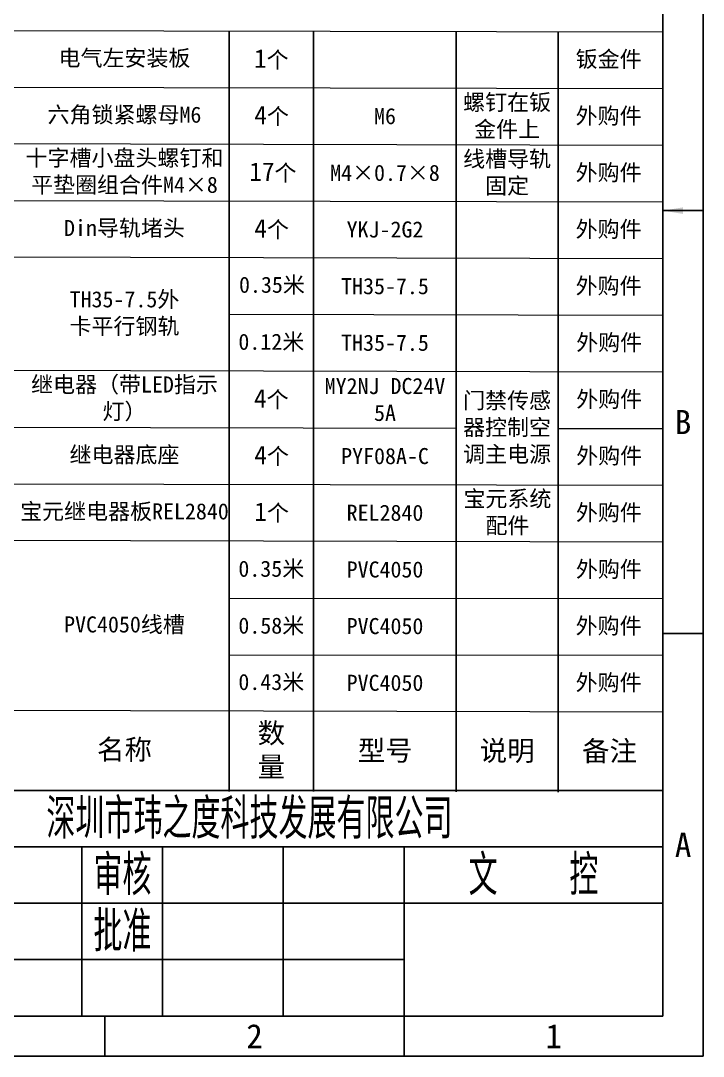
# Model space of a CAD drawing. Header units: millimetres. Extents: x 547 to 2149, y 622 to 1790.
# Drawn here: x 1085 to 1169.7, y 1580.2 to 1708.8 of the extents above; entities that cross this region are included whole.
import ezdxf

# ---------------------------------------------------------------- set-up
doc = ezdxf.new("R2010")
doc.units = ezdxf.units.MM
for name, color, linetype in [('中文标注', 3, 'Continuous'), ('仅图框使用', 7, 'Continuous'), ('元器件与线路', 7, 'Continuous'), ('英文数字标注', 3, 'Continuous')]:
    doc.layers.add(name, color=color, linetype=linetype)
doc.styles.get("Standard").update_dxf_attribs({"font": 'txt', "bigfont": 'gbcbig.shx'})
doc.styles.add('宋体', font='')
doc.styles.get('宋体').set_extended_font_data('宋体')
doc.dimstyles.new('ISO-25', dxfattribs={"dimtxt": 2.5, "dimasz": 2.5, "dimexe": 1.25, "dimexo": 0.625, "dimtad": 1, "dimtxsty": 'Standard', "dimcen": 2.5, "dimadec": 0, "dimazin": 0, "dimtfac": 1, "dimtmove": 0, "dimatfit": 3, "dimfxl": 0, "dimarcsym": 0})

msp = doc.modelspace()

# ---------------------------------------------------------------- linework, layer by layer
at = {"layer": '仅图框使用'}
for p, q in [((1169.71, 1580.18), (1169.71, 1790.18)), ((1164.71, 1585.18), (1164.71, 1785.18)), ((1169.71, 1632.68), (1164.71, 1632.68)), ((969.59, 1613.18), (1164.71, 1613.18)), ((969.59, 1606.18), (1164.71, 1606.18)), ((1092.59, 1585.18), (1092.59, 1606.18)), ((1102.59, 1585.18), (1102.59, 1606.18)), ((1117.59, 1585.18), (1117.59, 1606.18)), ((1132.59, 1585.18), (1132.59, 1606.18)), ((969.59, 1599.18), (1164.71, 1599.18)), ((969.59, 1592.18), (1132.59, 1592.18)), ((877.71, 1585.18), (1164.71, 1585.18)), ((1095.46, 1585.18), (1095.46, 1580.18)), ((1132.59, 1585.18), (1132.59, 1580.18)), ((872.71, 1580.18), (1169.71, 1580.18))]:
    msp.add_line(p, q, dxfattribs=at)
at = {"layer": '元器件与线路', "color": 0, "linetype": 'Continuous', "lineweight": 13, "ltscale": 4}
for p, q in [((1059.59, 1707.62), (1164.71, 1707.37)), ((1059.59, 1700.58), (1164.71, 1700.34)), ((1059.59, 1693.55), (1164.71, 1693.3)), ((1059.59, 1686.51), (1164.71, 1686.27)), ((1059.59, 1679.48), (1164.71, 1679.23)), ((1110.88, 1672.32), (1164.71, 1672.2)), ((1059.59, 1665.41), (1164.71, 1665.16)), ((1066.37, 1658.35), (1139.04, 1658.18)), ((1151.7, 1658.15), (1164.71, 1658.12)), ((1059.59, 1651.33), (1164.71, 1651.09)), ((1059.59, 1644.3), (1164.71, 1644.05)), ((1110.88, 1637.07), (1164.71, 1637.02)), ((1110.88, 1630.04), (1164.71, 1629.98)), ((1059.59, 1623.19), (1164.71, 1622.95))]:
    msp.add_line(p, q, dxfattribs=at)
at = {"layer": '元器件与线路'}
for p, q in [((1110.88, 1613.07), (1110.88, 1707.5)), ((1121.34, 1627.12), (1121.34, 1707.47)), ((1139.04, 1627.08), (1139.04, 1707.43)), ((1151.7, 1627.05), (1151.7, 1707.4)), ((1121.34, 1613.05), (1121.34, 1665.26)), ((1139.04, 1613.01), (1139.04, 1665.22)), ((1151.7, 1612.98), (1151.7, 1665.19)), ((1110.88, 1630.11), (1110.88, 1630.11)), ((1110.88, 1630.11), (1110.88, 1630.11))]:
    msp.add_line(p, q, dxfattribs=at)

# ---------------------------------------------------------------- texts
at = {"layer": '中文标注', "attachment_point": 5}
for s, insert, char_height, width in [('{\\fSimSun|b0|i0|c134|p2;电气左安装板}', (1097.89, 1704.02), 2, 25.9708), ('{\\fSimSun|b0|i0|c134|p2;钣金件}', (1157.97, 1703.88), 2, 12.5772), ('{\\fSimSun|b0|i0|c134|p2;螺钉在钣金件上}', (1145.37, 1696.86), 2, 12.6623), ('{\\fSimSun|b0|i0|c134|p2;六角锁紧螺母M6}', (1097.89, 1696.98), 2, 25.9708), ('{\\fSimSun|b0|i0|c134|p2;外购件}', (1157.97, 1696.85), 2, 12.5772), ('{\\fSimSun|b0|i0|c134|p2;十字槽小盘头螺钉和平垫圈组合件M4×8}', (1097.89, 1689.95), 2, 25.9708), ('{\\fSimSun|b0|i0|c134|p2;线槽导轨固定}', (1145.37, 1689.83), 2, 12.6623), ('{\\fSimSun|b0|i0|c134|p2;外购件}', (1157.97, 1689.81), 2, 12.5772), ('{\\fSimSun|b0|i0|c134|p2;Din导轨堵头}', (1097.89, 1682.91), 2, 25.9708), ('{\\fSimSun|b0|i0|c134|p2;外购件}', (1157.97, 1682.78), 2, 12.5772), ('{\\fSimSun|b0|i0|c134|p2;外购件}', (1157.97, 1675.74), 2, 12.5772), ('{\\fSimSun|b0|i0|c134|p2;TH35-7.5外\\P卡平行钢轨}', (1097.89, 1672.39), 2, 25.9708), ('{\\fSimSun|b0|i0|c134|p2;外购件}', (1158.04, 1668.71), 2, 12.5772), ('{\\fSimSun|b0|i0|c134|p2;继电器（带LED指示灯）}', (1097.89, 1661.8), 2, 25.9708), ('{\\fSimSun|b0|i0|c134|p2;外购件}', (1158.04, 1661.67), 2, 12.5772), ('{\\fSimSun|b0|i0|c134|p2;继电器底座}', (1097.89, 1654.77), 2, 25.9708), ('{\\fSimSun|b0|i0|c134|p2;外购件}', (1158.04, 1654.64), 2, 12.5772), ('{\\fSimSun|b0|i0|c134|p2;宝元系统配件}', (1145.41, 1647.64), 2, 12.5801), ('{\\fSimSun|b0|i0|c134|p2;宝元继电器板REL2840}', (1097.89, 1647.73), 2, 25.9708), ('{\\fSimSun|b0|i0|c134|p2;外购件}', (1158, 1647.6), 2, 12.5772), ('{\\fSimSun|b0|i0|c134|p2;外购件}', (1158, 1640.56), 2, 12.5772), ('{\\fSimSun|b0|i0|c134|p2;PVC4050线槽}', (1097.89, 1633.69), 2, 25.9708), ('{\\fSimSun|b0|i0|c134|p2;外购件}', (1157.97, 1633.53), 2, 12.5772), ('{\\fSimSun|b0|i0|c134|p2;外购件}', (1157.97, 1626.49), 2, 12.5772), ('{\\fSimSun|b0|i0|c134|p2;数\\P量}', (1116.11, 1618.13), 2.5, 10.4626), ('{\\fSimSun|b0|i0|c134|p2;名称}', (1097.89, 1618.13), 2.5, 25.9708), ('{\\fSimSun|b0|i0|c134|p2;型号}', (1130.24, 1618.01), 2.5, 17.5985), ('{\\fSimSun|b0|i0|c134|p2;说明}', (1145.37, 1617.98), 2.5, 12.6623), ('{\\fSimSun|b0|i0|c134|p2;备注}', (1158.08, 1617.95), 2.5, 12.763)]:
    msp.add_mtext(s, dxfattribs=dict(at, insert=insert, char_height=char_height, width=width))
at = {"layer": '仅图框使用', "attachment_point": 5}
for s, insert, char_height, width in [('{\\fSimSun|b0|i0|c134|p2;B}', (1167.21, 1658.93), 3, 5), ('{\\fSimSun|b0|i0|c134|p2;A}', (1167.21, 1606.43), 3, 5), ('审核', (1097.64, 1602.68), 5, 10.1092), ('文  控', (1148.65, 1602.68), 5, 32.125), ('批准', (1097.64, 1595.68), 5, 10.1092), ('{\\fSimSun|b0|i0|c134|p2;2}', (1114.03, 1582.68), 3, 37.125), ('{\\fSimSun|b0|i0|c134|p2;1}', (1151.15, 1582.68), 3, 37.125)]:
    msp.add_mtext(s, dxfattribs=dict(at, insert=insert, char_height=char_height, width=width))
at = {"layer": '仅图框使用', "color": 4, "insert": (1113.4, 1609.68), "char_height": 5, "width": 102.6342, "attachment_point": 5}
msp.add_mtext('深圳市玮之度科技发展有限公司', dxfattribs=at)
at = {"layer": '英文数字标注', "char_height": 2, "attachment_point": 5, "style": '宋体'}
for s, insert, width in [('{\\fSimSun|b0|i0|c134|p2;\\H1.15x;1\\H0.8696x;个}', (1116.11, 1703.96), 10.4626), ('{\\H1.15x;4}个', (1116.15, 1696.93), 10.5448), ('M6', (1130.22, 1696.9), 17.5985), ('{\\H1.15x;17}个', (1116.31, 1689.92), 10.8593), ('M4×0.7×8 ', (1130.22, 1689.86), 17.5985), ('{\\H1.15x;4}个', (1116.15, 1682.88), 10.5448), ('{\\fSimSun|b0|i0|c134|p2;YKJ-2G2 }', (1130.22, 1682.83), 17.5985), ('0.35米', (1116.19, 1675.87), 10.6194), ('{\\fSimSun|b0|i0|c134|p2;TH35-7.5 }', (1130.22, 1675.79), 17.5985), ('0.12米', (1116.11, 1668.79), 10.4626), ('{\\fSimSun|b0|i0|c134|p2;TH35-7.5 }', (1130.22, 1668.76), 17.5985), ('MY2NJ DC24V 5A', (1130.22, 1661.72), 17.5985), ('{\\H1.15x;4}个', (1116.11, 1661.77), 10.4626), ('门禁传感器控制空调主电源', (1145.37, 1658.17), 12.6623), ('{\\H1.15x;4}个', (1116.15, 1654.74), 10.5448), ('PYF08A-C', (1130.22, 1654.69), 17.5985), ('{\\H1.15x;1}个', (1116.15, 1647.7), 10.5448), ('{\\fSimSun|b0|i0|c134|p2;REL2840}', (1130.22, 1647.65), 17.5985), ('0.35米', (1116.11, 1640.61), 10.4626), ('{\\fSimSun|b0|i0|c134|p2;PVC4050}', (1130.22, 1640.61), 17.5985), ('0.58米', (1116.11, 1633.55), 10.4626), ('{\\fSimSun|b0|i0|c134|p2;PVC4050}', (1130.22, 1633.58), 17.5985), ('0.43米', (1116.11, 1626.55), 10.4626), ('{\\fSimSun|b0|i0|c134|p2;PVC4050}', (1130.22, 1626.54), 17.5985)]:
    msp.add_mtext(s, dxfattribs=dict(at, insert=insert, width=width))

# ---------------------------------------------------------------- leaders
at = {"layer": '仅图框使用'}
msp.add_leader([(1164.71, 1685.18), (1169.71, 1685.18)], dimstyle='ISO-25', override={"dimgap": 0.625, "dimtad": 0}, dxfattribs=at)

doc.saveas('drawing.dxf')
